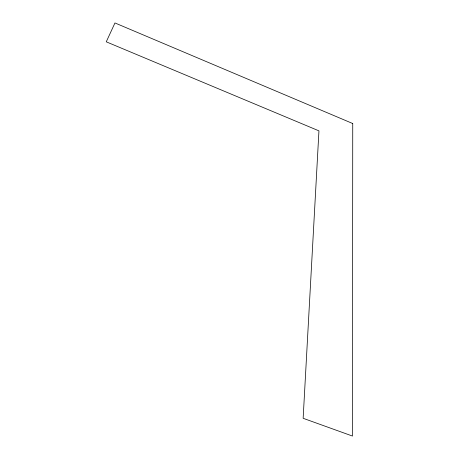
<?xml version="1.0" encoding="UTF-8"?>
<svg xmlns="http://www.w3.org/2000/svg" width="459" height="459" viewBox="0 0 459 459"><rect width="100%" height="100%" fill="white"/><g stroke="black" fill="none" stroke-linecap="round" stroke-linejoin="round"><path stroke-width="0.69" d="M352.741 123.534L352.46 436.05L303.141 418.298L318.953 130.861L106.258 41.815L114.962 22.95L352.741 123.534"/></g></svg>
